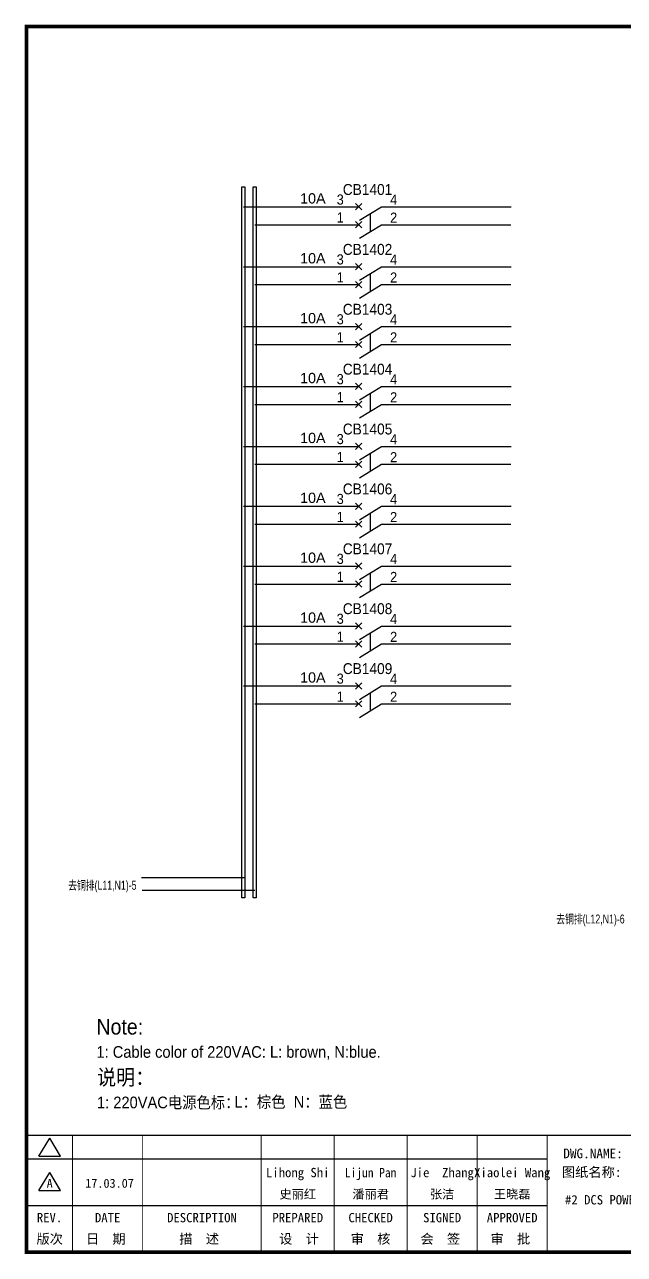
# Model space of a CAD drawing. Extents: x 81444 to 119867, y -54538 to -29386.
# Drawn here: x 101457 to 103000, y -41299 to -38137 of the extents above; entities that cross this region are included whole.
import ezdxf
from ezdxf.enums import TextEntityAlignment as Align

# ---------------------------------------------------------------- set-up
doc = ezdxf.new("R2010")
doc.units = 0
doc.header["$LTSCALE"] = 100
doc.header["$MEASUREMENT"] = 0
doc.layers.add('t', color=1, linetype='Continuous')
doc.layers.add('空气开关', color=7, linetype='Continuous')
doc.styles.add('HZ', font='arial.ttf', dxfattribs={"width": 0.7})
doc.styles.get("Standard").update_dxf_attribs({"font": ''})
doc.styles.get('Standard').set_extended_font_data('SimSun')

# ---------------------------------------------------------------- blocks, each defined once
blk = doc.blocks.new('图框')
at = {"color": 7}
for p, q in [((0, -2911.581424744189), (1340.158172602998, -2911.581424744189)), ((0, -3031.581424744189), (1340.158172602998, -3031.581424744189))]:
    blk.add_line(p, q, dxfattribs=at)
at = {"color": 7, "const_width": 3}
blk.add_lwpolyline([(4115.642035047145, -2851.581424744189), (0, -2851.581424744189)], dxfattribs=at)
at = {"layer": 't', "color": 7}
for p, q in [((31.94938321653171, -2904.992613363662), (59.89920926059131, -2859.122325316828)), ((87.8490353046218, -2904.992613363662), (59.89920926059131, -2859.122325316828)), ((31.94938321653171, -2904.992613363662), (87.8490353046218, -2904.992613363662)), ((31.94938321653171, -2992.977239491032), (59.89920926059131, -2947.106951444141)), ((87.8490353046218, -2992.977239491032), (59.89920926059131, -2947.106951444141)), ((31.94938321653171, -2992.977239491032), (87.8490353046218, -2992.977239491032))]:
    blk.add_line(p, q, dxfattribs=at)
at = {"layer": 't', "color": 7, "const_width": 9.61519705431492}
blk.add_lwpolyline([(4115.642035047145, -3151.581424744189), (4115.642035047145, 0), (0, 0), (0, -3151.581424744189)], close=True, dxfattribs=at)
at = {"layer": 't', "color": 7, "const_width": 2.40379926357873}
for points in [[(118.7653193609731, -2852.783324375967), (118.7653193609731, -3151.581424744189)], [(299.0502641293569, -2852.783324375967), (299.0502641293569, -3151.581424744189)], [(604.3883150879992, -2852.783324375967), (604.3883150879992, -3156.41304604568)], [(791.9882990770857, -2852.783324375967), (791.9882990770857, -3156.41304604568)], [(979.588283066143, -2852.783324375967), (979.588283066143, -3156.41304604568)], [(1159.873227834585, -2852.783324375967), (1159.873227834585, -3156.41304604568)], [(1340.158172602998, -2852.783324375967), (1340.158172602998, -3156.41304604568)]]:
    blk.add_lwpolyline(points, dxfattribs=at)
at = {"color": 7, "flags": 8}
for tag, p, height in [('DWG.NAME:', (1381.636459220965, -2910.37952511241), 25), ('PROJECTNAME:', (3125.480185663539, -2912.807924402037), 24), ('PROJECTNAME：', (3339.10867075545, -2913.108539231762), 25), ('DWG.NO.:', (3128.186172261583, -3030.402470643486), 24), ('图纸编号', (3315.362718925957, -3052.404678158069), 24), ('FILENO.:', (3128.672545599984, -3106.104124450346), 24), ('文档号', (3317.726365529132, -3124.132485953713), 24)]:
    blk.add_attdef(tag, p, '', height=height, dxfattribs=at)
for tag, height, p in [('RENLIU', 24, (698.1883070825425, -2950.380597809435)), ('SHUFENWANG', 24, (885.7882910716289, -2950.380597809435)), ('FANGHOU', 24, (1069.730755450379, -2950.380597809435)), ('DANDANLI', 24, (1250.015700218792, -2950.380597809435)), ('A', 23, (59.89920926059131, -2974.881554149018)), ('设计时间', 23, (213.8658221408186, -2974.881554149018)), ('刘仁', 23, (698.1883070825425, -3002.188376027443)), ('王姝芬', 23, (885.7882910716289, -3002.188376027443)), ('侯方', 23, (1069.730755450379, -3002.188376027443)), ('李丹丹', 23, (1250.015700218792, -3002.188376027443)), ('#10STATIONONTROLCABINETCOVER', 30, (1777.900103825072, -3017.182374560078)), ('PAGEXOFX', 24, (3953.713803545135, -3039.081424744189)), ('REV.', 24, (59.38265968048654, -3063.048954873535)), ('DATE', 24, (208.907791745165, -3063.048954873535)), ('DESCRIPTION', 24, (451.7192896086781, -3063.048954873535)), ('PREPARED', 24, (698.1883070825425, -3063.048954873535)), ('CHECKED', 24, (885.7882910716144, -3063.048954873535)), ('SIGNED', 24, (1069.730755450364, -3063.048954873535)), ('APPROVED', 24, (1250.015700218792, -3063.048954873535)), ('图纸名称', 30, (1777.900103825072, -3094.695064044037)), ('第几页共几页', 24, (3953.713803545135, -3114.081424744189))]:
    blk.add_attdef(tag, text='', height=height, dxfattribs=at).set_placement(p, align=Align.MIDDLE)
for tag, p in [('图纸名称:', (1377.81237181677, -2965.923337057193)), ('项目名称：', (3121.562334825969, -2984.305160940257)), ('项目名称：', (3325.036680579346, -2984.305160940257))]:
    blk.add_attdef(tag, text='', height=25, dxfattribs=at).set_placement(p, align=Align.BOTTOM_LEFT)
at = {"color": 7, "width": 0.8, "flags": 8}
blk.add_attdef('HANGZHOUHOLLYSYSAUTOMATIONCO.,LTD.', text='', height=24, dxfattribs=at).set_placement((2770.082304289484, -3045.714803244191), align=Align.MIDDLE)
at = {"layer": 't', "color": 7}
for s, p in [('版次', (59.89920926059131, -3117.600441270843)), ('日  期', (204.1999693705875, -3117.600441270843)), ('描  述', (444.4895954714448, -3117.600441270843)), ('设  计', (701.4970341851513, -3117.600441270843)), ('审  核', (885.5947788425256, -3117.600441270843)), ('会  签', (1065.022933075787, -3117.600441270843)), ('审  批', (1245.3078778442, -3117.600441270843))]:
    blk.add_text(s, height=25, dxfattribs=at).set_placement(p, align=Align.MIDDLE_CENTER)
blk = doc.blocks.new('供电端子')
at = {"style": 'HZ', "width": 0.7}
blk.add_attdef('供电端子', (0, 0), '', height=17, dxfattribs=at)

msp = doc.modelspace()

# ---------------------------------------------------------------- linework, layer by layer
at = {"color": 43}
for p, q in [((102019.5093074086, -38605.18934319676), (102316.1739210378, -38605.18934319676)), ((102374.727652349, -38605.18934319676), (102708.4231144952, -38605.18934319676)), ((102019.5093074086, -38759.18934319676), (102316.1739210378, -38759.18934319676)), ((102374.727652349, -38759.18934319676), (102708.4231144952, -38759.18934319676)), ((102019.5093074086, -38913.18934319676), (102316.1739210378, -38913.18934319676)), ((102374.727652349, -38913.18934319676), (102708.4231144952, -38913.18934319676)), ((102019.5093074086, -39067.18934319676), (102316.1739210378, -39067.18934319676)), ((102374.727652349, -39067.18934319676), (102708.4231144952, -39067.18934319676)), ((102019.5093074086, -39221.18934319676), (102316.1739210378, -39221.18934319676)), ((102374.727652349, -39221.18934319676), (102708.4231144952, -39221.18934319676)), ((102019.5093074086, -39375.18934319676), (102316.1739210378, -39375.18934319676)), ((102374.727652349, -39375.18934319676), (102708.4231144952, -39375.18934319676)), ((102019.5093074086, -39529.18934319676), (102316.1739210378, -39529.18934319676)), ((102374.727652349, -39529.18934319676), (102708.4231144952, -39529.18934319676)), ((102019.5093074086, -39683.18934319676), (102316.1739210378, -39683.18934319676)), ((102374.727652349, -39683.18934319676), (102708.4231144952, -39683.18934319676)), ((102019.5093074086, -39837.18934319676), (102316.1739210378, -39837.18934319676)), ((102374.727652349, -39837.18934319676), (102708.4231144952, -39837.18934319676)), ((101757.3161210009, -40330.17401503368), (102023.8247601849, -40330.17401503368))]:
    msp.add_line(p, q, dxfattribs=at)
at = {"color": 6}
for p, q in [((102324.2657998851, -38613.2812220441), (102308.0820421905, -38597.09746434943)), ((102308.0820421905, -38613.2812220441), (102324.2657998851, -38597.09746434943)), ((102318.2559774128, -38639.97732937439), (102374.727652349, -38605.18934319676)), ((102308.0820421905, -38659.3928574756), (102324.2657998851, -38643.20909978093)), ((102324.2657998851, -38659.3928574756), (102308.0820421905, -38643.20909978093)), ((102318.2559774128, -38686.08896480589), (102374.727652349, -38651.30097862826)), ((102324.2657998851, -38767.2812220441), (102308.0820421905, -38751.09746434943)), ((102308.0820421905, -38767.2812220441), (102324.2657998851, -38751.09746434943)), ((102318.2559774128, -38793.97732937439), (102374.727652349, -38759.18934319676)), ((102324.2657998851, -38813.3928574756), (102308.0820421905, -38797.20909978093)), ((102308.0820421905, -38813.3928574756), (102324.2657998851, -38797.20909978093)), ((102318.2559774128, -38840.08896480589), (102374.727652349, -38805.30097862826)), ((102308.0820421905, -38921.2812220441), (102324.2657998851, -38905.09746434943)), ((102324.2657998851, -38921.2812220441), (102308.0820421905, -38905.09746434943)), ((102318.2559774128, -38947.97732937439), (102374.727652349, -38913.18934319676)), ((102308.0820421905, -38967.3928574756), (102324.2657998851, -38951.20909978093)), ((102324.2657998851, -38967.3928574756), (102308.0820421905, -38951.20909978093)), ((102318.2559774128, -38994.08896480589), (102374.727652349, -38959.30097862826)), ((102324.2657998851, -39075.2812220441), (102308.0820421905, -39059.09746434943)), ((102308.0820421905, -39075.2812220441), (102324.2657998851, -39059.09746434943)), ((102318.2559774128, -39101.97732937439), (102374.727652349, -39067.18934319676)), ((102324.2657998851, -39121.3928574756), (102308.0820421905, -39105.20909978093)), ((102308.0820421905, -39121.3928574756), (102324.2657998851, -39105.20909978093)), ((102318.2559774128, -39148.08896480589), (102374.727652349, -39113.30097862826)), ((102308.0820421905, -39229.2812220441), (102324.2657998851, -39213.09746434943)), ((102324.2657998851, -39229.2812220441), (102308.0820421905, -39213.09746434943)), ((102318.2559774128, -39255.97732937439), (102374.727652349, -39221.18934319676)), ((102308.0820421905, -39275.3928574756), (102324.2657998851, -39259.20909978093)), ((102324.2657998851, -39275.3928574756), (102308.0820421905, -39259.20909978093)), ((102318.2559774128, -39302.08896480589), (102374.727652349, -39267.30097862826)), ((102324.2657998851, -39383.2812220441), (102308.0820421905, -39367.09746434943)), ((102308.0820421905, -39383.2812220441), (102324.2657998851, -39367.09746434943)), ((102318.2559774128, -39409.97732937439), (102374.727652349, -39375.18934319676)), ((102324.2657998851, -39429.3928574756), (102308.0820421905, -39413.20909978093)), ((102308.0820421905, -39429.3928574756), (102324.2657998851, -39413.20909978093)), ((102318.2559774128, -39456.08896480589), (102374.727652349, -39421.30097862826)), ((102324.2657998851, -39537.2812220441), (102308.0820421905, -39521.09746434943)), ((102308.0820421905, -39537.2812220441), (102324.2657998851, -39521.09746434943)), ((102318.2559774128, -39563.97732937439), (102374.727652349, -39529.18934319676)), ((102324.2657998851, -39583.3928574756), (102308.0820421905, -39567.20909978093)), ((102308.0820421905, -39583.3928574756), (102324.2657998851, -39567.20909978093)), ((102318.2559774128, -39610.08896480589), (102374.727652349, -39575.30097862826)), ((102308.0820421905, -39691.2812220441), (102324.2657998851, -39675.09746434943)), ((102324.2657998851, -39691.2812220441), (102308.0820421905, -39675.09746434943)), ((102318.2559774128, -39717.97732937439), (102374.727652349, -39683.18934319676)), ((102308.0820421905, -39737.3928574756), (102324.2657998851, -39721.20909978093)), ((102324.2657998851, -39737.3928574756), (102308.0820421905, -39721.20909978093)), ((102318.2559774128, -39764.08896480589), (102374.727652349, -39729.30097862826)), ((102324.2657998851, -39845.2812220441), (102308.0820421905, -39829.09746434943)), ((102308.0820421905, -39845.2812220441), (102324.2657998851, -39829.09746434943)), ((102318.2559774128, -39871.97732937439), (102374.727652349, -39837.18934319676)), ((102324.2657998851, -39891.3928574756), (102308.0820421905, -39875.20909978093)), ((102308.0820421905, -39891.3928574756), (102324.2657998851, -39875.20909978093)), ((102318.2559774128, -39918.08896480589), (102374.727652349, -39883.30097862826))]:
    msp.add_line(p, q, dxfattribs=at)
at = {"color": 5}
for p, q in [((102049.2093074086, -38651.30097862826), (102316.1739210378, -38651.30097862826)), ((102374.727652349, -38651.30097862826), (102707.83346483, -38651.30097862826)), ((102049.2093074086, -38805.30097862826), (102316.1739210378, -38805.30097862826)), ((102374.727652349, -38805.30097862826), (102707.83346483, -38805.30097862826)), ((102049.2093074086, -38959.30097862826), (102316.1739210378, -38959.30097862826)), ((102374.727652349, -38959.30097862826), (102707.83346483, -38959.30097862826)), ((102049.2093074086, -39113.30097862826), (102316.1739210378, -39113.30097862826)), ((102374.727652349, -39113.30097862826), (102707.83346483, -39113.30097862826)), ((102049.2093074086, -39267.30097862826), (102316.1739210378, -39267.30097862826)), ((102374.727652349, -39267.30097862826), (102707.83346483, -39267.30097862826)), ((102049.2093074086, -39421.30097862826), (102316.1739210378, -39421.30097862826)), ((102374.727652349, -39421.30097862826), (102707.83346483, -39421.30097862826)), ((102049.2093074086, -39575.30097862826), (102316.1739210378, -39575.30097862826)), ((102374.727652349, -39575.30097862826), (102707.83346483, -39575.30097862826)), ((102049.2093074086, -39729.30097862826), (102316.1739210378, -39729.30097862826)), ((102374.727652349, -39729.30097862826), (102707.83346483, -39729.30097862826)), ((102049.2093074086, -39883.30097862826), (102316.1739210378, -39883.30097862826)), ((102374.727652349, -39883.30097862826), (102707.83346483, -39883.30097862826)), ((101758.7796552427, -40362.60628810247), (102049.3775868253, -40362.60628810247))]:
    msp.add_line(p, q, dxfattribs=at)
at = {"color": 43}
msp.add_lwpolyline([(102023.4965937322, -38553.48934319678), (102023.4965937322, -40382.31732063084), (102015.6593074086, -40382.31732063084), (102015.6593074086, -38553.48934319678)], close=True, dxfattribs=at)
at = {"color": 5}
msp.add_lwpolyline([(102052.6465937322, -38553.48934319678), (102052.6465937322, -40382.31732063084), (102044.8093074085, -40382.31732063084), (102044.8093074085, -38553.48934319678)], close=True, dxfattribs=at)
at = {"layer": '空气开关', "color": 6}
for p, q in [((102346.4918148809, -38668.69497171706), (102346.4918148809, -38622.58333628559)), ((102346.4918148809, -38822.69497171706), (102346.4918148809, -38776.58333628559)), ((102346.4918148809, -38976.69497171706), (102346.4918148809, -38930.58333628559)), ((102346.4918148809, -39130.69497171706), (102346.4918148809, -39084.58333628559)), ((102346.4918148809, -39284.69497171706), (102346.4918148809, -39238.58333628559)), ((102346.4918148809, -39438.69497171706), (102346.4918148809, -39392.58333628559)), ((102346.4918148809, -39592.69497171706), (102346.4918148809, -39546.58333628559)), ((102346.4918148809, -39746.69497171706), (102346.4918148809, -39700.58333628559)), ((102346.4918148809, -39900.69497171706), (102346.4918148809, -39854.58333628559))]:
    msp.add_line(p, q, dxfattribs=at)

# ---------------------------------------------------------------- block references
at = {"color": 1}
ref = msp.add_blockref('图框', (101461.3288345703, -38141.47210821904), dxfattribs=at)
ref.add_attrib('刘仁', '史丽红', dxfattribs={"color": 7, "height": 23, "flags": 8}).set_placement((102159.5171416528, -41143.66048424648), align=Align.MIDDLE)
ref.add_attrib('王姝芬', '潘丽君', dxfattribs={"color": 7, "height": 23, "flags": 8}).set_placement((102347.1171256419, -41143.66048424648), align=Align.MIDDLE)
ref.add_attrib('侯方', '张洁', dxfattribs={"color": 7, "height": 23, "flags": 8}).set_placement((102531.0595900206, -41143.66048424648), align=Align.MIDDLE)
ref.add_attrib('李丹丹', '王晓磊', dxfattribs={"color": 7, "height": 23, "flags": 8}).set_placement((102711.3445347891, -41143.66048424648), align=Align.MIDDLE)
ref.add_attrib('设计时间', '17.03.07', dxfattribs={"color": 7, "height": 23, "flags": 8}).set_placement((101675.1946567111, -41116.35366236806), align=Align.MIDDLE)
ref.add_attrib('A', 'A', dxfattribs={"color": 7, "height": 23, "flags": 8}).set_placement((101521.2280438309, -41116.35366236806), align=Align.MIDDLE)
ref.add_attrib('REV.', 'REV.', dxfattribs={"color": 7, "height": 24, "flags": 8}).set_placement((101520.7114942507, -41204.52106309257), align=Align.MIDDLE)
ref.add_attrib('DATE', 'DATE', dxfattribs={"color": 7, "height": 24, "flags": 8}).set_placement((101670.2366263154, -41204.52106309257), align=Align.MIDDLE)
ref.add_attrib('DESCRIBE', 'DESCRIPTION', dxfattribs={"color": 7, "height": 24, "flags": 8}).set_placement((101913.0481241789, -41204.52106309257), align=Align.MIDDLE)
ref.add_attrib('PREPARE', 'PREPARED', dxfattribs={"color": 7, "height": 24, "flags": 8}).set_placement((102159.5171416528, -41204.52106309257), align=Align.MIDDLE)
ref.add_attrib('VERIFY', 'CHECKED', dxfattribs={"color": 7, "height": 24, "flags": 8}).set_placement((102347.1171256419, -41204.52106309257), align=Align.MIDDLE)
ref.add_attrib('SIGN', 'SIGNED', dxfattribs={"color": 7, "height": 24, "flags": 8}).set_placement((102531.0595900206, -41204.52106309257), align=Align.MIDDLE)
ref.add_attrib('APPROVER', 'APPROVED', dxfattribs={"color": 7, "height": 24, "flags": 8}).set_placement((102711.3445347891, -41204.52106309257), align=Align.MIDDLE)
ref.add_attrib('RENLIU', 'Lihong Shi', dxfattribs={"color": 7, "height": 24, "flags": 8}).set_placement((102159.5171416528, -41091.85270602848), align=Align.MIDDLE)
ref.add_attrib('SHUFENWANG', 'Lijun Pan', dxfattribs={"color": 7, "height": 24, "width": 0.9, "flags": 8}).set_placement((102347.1171256419, -41091.85270602848), align=Align.MIDDLE)
ref.add_attrib('FANGHOU', 'Jie  Zhang', dxfattribs={"color": 7, "height": 24, "flags": 8}).set_placement((102531.0595900206, -41091.85270602848), align=Align.MIDDLE)
ref.add_attrib('DANDANLI', 'Xiaolei Wang', dxfattribs={"color": 7, "height": 24, "flags": 8}).set_placement((102711.3445347891, -41091.85270602848), align=Align.MIDDLE)
ref.add_attrib('DWG.NAME:', 'DWG.NAME:', (102842.9652937912, -41051.85163333145), dxfattribs={"color": 7, "height": 25, "flags": 8})
ref.add_attrib('#10STATIONONTROLCABINETCOVER', '#2 DCS POWER DISTRIBUTION CABINET WIRING DIAGRAM', dxfattribs={"color": 7, "height": 24, "flags": 8}).set_placement((103239.2289383953, -41158.65448277911), align=Align.MIDDLE)
ref.add_attrib('图纸名称:', '图纸名称:', dxfattribs={"color": 7, "height": 25, "flags": 8}).set_placement((102839.141206387, -41107.39544527623), align=Align.BOTTOM_LEFT)
ref = msp.add_blockref('供电端子', (102339.1618662608, -38574.72118662593), dxfattribs=dict(xscale=0.9349999999976717, yscale=0.9349999999976717))
ref.add_attrib('供电端子', 'CB1401', dxfattribs={"height": 28.05, "style": 'HZ', "width": 0.9}).set_placement((102339.1618662608, -38574.72118662593), align=Align.CENTER)
ref = msp.add_blockref('供电端子', (102198.3618662608, -38596.72118662593), dxfattribs=dict(xscale=0.9349999999976717, yscale=0.9349999999976717))
ref.add_attrib('供电端子', '10A', dxfattribs={"height": 26.4, "style": 'HZ'}).set_placement((102198.3618662608, -38596.72118662593), align=Align.CENTER)
ref = msp.add_blockref('供电端子', (102339.1618662608, -38728.72118662593), dxfattribs=dict(xscale=0.9349999999976717, yscale=0.9349999999976717))
ref.add_attrib('供电端子', 'CB1402', dxfattribs={"height": 28.05, "style": 'HZ', "width": 0.9}).set_placement((102339.1618662608, -38728.72118662593), align=Align.CENTER)
ref = msp.add_blockref('供电端子', (102198.3618662608, -38750.72118662593), dxfattribs=dict(xscale=0.9349999999976717, yscale=0.9349999999976717))
ref.add_attrib('供电端子', '10A', dxfattribs={"height": 26.4, "style": 'HZ'}).set_placement((102198.3618662608, -38750.72118662593), align=Align.CENTER)
ref = msp.add_blockref('供电端子', (102339.1618662608, -38882.72118662593), dxfattribs=dict(xscale=0.9349999999976717, yscale=0.9349999999976717))
ref.add_attrib('供电端子', 'CB1403', dxfattribs={"height": 28.05, "style": 'HZ', "width": 0.9}).set_placement((102339.1618662608, -38882.72118662593), align=Align.CENTER)
ref = msp.add_blockref('供电端子', (102198.3618662608, -38904.72118662593), dxfattribs=dict(xscale=0.9349999999976717, yscale=0.9349999999976717))
ref.add_attrib('供电端子', '10A', dxfattribs={"height": 26.4, "style": 'HZ'}).set_placement((102198.3618662608, -38904.72118662593), align=Align.CENTER)
ref = msp.add_blockref('供电端子', (102339.1618662608, -39036.72118662593), dxfattribs=dict(xscale=0.9349999999976717, yscale=0.9349999999976717))
ref.add_attrib('供电端子', 'CB1404', dxfattribs={"height": 28.05, "style": 'HZ', "width": 0.9}).set_placement((102339.1618662608, -39036.72118662593), align=Align.CENTER)
ref = msp.add_blockref('供电端子', (102198.3618662608, -39058.72118662593), dxfattribs=dict(xscale=0.9349999999976717, yscale=0.9349999999976717))
ref.add_attrib('供电端子', '10A', dxfattribs={"height": 26.4, "style": 'HZ'}).set_placement((102198.3618662608, -39058.72118662593), align=Align.CENTER)
ref = msp.add_blockref('供电端子', (102339.1618662608, -39190.72118662593), dxfattribs=dict(xscale=0.9349999999976717, yscale=0.9349999999976717))
ref.add_attrib('供电端子', 'CB1405', dxfattribs={"height": 28.05, "style": 'HZ', "width": 0.9}).set_placement((102339.1618662608, -39190.72118662593), align=Align.CENTER)
ref = msp.add_blockref('供电端子', (102198.3618662608, -39212.72118662593), dxfattribs=dict(xscale=0.9349999999976717, yscale=0.9349999999976717))
ref.add_attrib('供电端子', '10A', dxfattribs={"height": 26.4, "style": 'HZ'}).set_placement((102198.3618662608, -39212.72118662593), align=Align.CENTER)
ref = msp.add_blockref('供电端子', (102198.3618662608, -39366.72118662593), dxfattribs=dict(xscale=0.9349999999976717, yscale=0.9349999999976717))
ref.add_attrib('供电端子', '10A', dxfattribs={"height": 26.4, "style": 'HZ'}).set_placement((102198.3618662608, -39366.72118662593), align=Align.CENTER)
ref = msp.add_blockref('供电端子', (102339.1618662608, -39344.72118662593), dxfattribs=dict(xscale=0.9349999999976717, yscale=0.9349999999976717))
ref.add_attrib('供电端子', 'CB1406', dxfattribs={"height": 28.05, "style": 'HZ', "width": 0.9}).set_placement((102339.1618662608, -39344.72118662593), align=Align.CENTER)
ref = msp.add_blockref('供电端子', (102198.3618662608, -39520.72118662593), dxfattribs=dict(xscale=0.9349999999976717, yscale=0.9349999999976717))
ref.add_attrib('供电端子', '10A', dxfattribs={"height": 26.4, "style": 'HZ'}).set_placement((102198.3618662608, -39520.72118662593), align=Align.CENTER)
ref = msp.add_blockref('供电端子', (102339.1618662608, -39498.72118662593), dxfattribs=dict(xscale=0.9349999999976717, yscale=0.9349999999976717))
ref.add_attrib('供电端子', 'CB1407', dxfattribs={"height": 28.05, "style": 'HZ', "width": 0.9}).set_placement((102339.1618662608, -39498.72118662593), align=Align.CENTER)
ref = msp.add_blockref('供电端子', (102339.1618662608, -39652.72118662593), dxfattribs=dict(xscale=0.9349999999976717, yscale=0.9349999999976717))
ref.add_attrib('供电端子', 'CB1408', dxfattribs={"height": 28.05, "style": 'HZ', "width": 0.9}).set_placement((102339.1618662608, -39652.72118662593), align=Align.CENTER)
ref = msp.add_blockref('供电端子', (102198.3618662608, -39674.72118662593), dxfattribs=dict(xscale=0.9349999999976717, yscale=0.9349999999976717))
ref.add_attrib('供电端子', '10A', dxfattribs={"height": 26.4, "style": 'HZ'}).set_placement((102198.3618662608, -39674.72118662593), align=Align.CENTER)
ref = msp.add_blockref('供电端子', (102339.1618662608, -39806.72118662593), dxfattribs=dict(xscale=0.9349999999976717, yscale=0.9349999999976717))
ref.add_attrib('供电端子', 'CB1409', dxfattribs={"height": 28.05, "style": 'HZ', "width": 0.9}).set_placement((102339.1618662608, -39806.72118662593), align=Align.CENTER)
ref = msp.add_blockref('供电端子', (102198.3618662608, -39828.72118662593), dxfattribs=dict(xscale=0.9349999999976717, yscale=0.9349999999976717))
ref.add_attrib('供电端子', '10A', dxfattribs={"height": 26.4, "style": 'HZ'}).set_placement((102198.3618662608, -39828.72118662593), align=Align.CENTER)

# ---------------------------------------------------------------- texts
at = {"style": 'HZ', "width": 0.7}
for s, p in [('去铜排(L11,N1)-5', (101568.7239091391, -40361.4292321304)), ('去铜排(L12,N1)-6', (102824.9194116729, -40448.17198694376))]:
    msp.add_text(s, height=23.1, dxfattribs=at).set_placement(p)
at = {"color": 3, "style": 'HZ', "width": 0.9}
for s, height, p in [('Note:', 40, (101641.4663972431, -40733.72281414454)), ('1: Cable color of 220VAC: L: brown, N:blue.', 30, (101641.4663972431, -40793.46825043196)), ('说明：', 40, (101642.8838458249, -40863.60697832057)), ('说明：', 40, (101642.8838458249, -40863.60697832057)), ('1: 220VAC电源色标：', 30, (101642.8838458249, -40923.352414608)), ('L：棕色', 30, (101996.5401786788, -40921.92079224924)), ('N：蓝色', 30, (102149.1576475667, -40921.92095480012))]:
    msp.add_text(s, height=height, dxfattribs=at).set_placement(p)
at = {"layer": '空气开关', "style": 'HZ', "width": 0.9}
for s, p in [('3', (102259.7641528598, -38599.49438087454)), ('4', (102397.1766524422, -38599.95254530747)), ('1', (102259.7641528598, -38645.60601630605)), ('2', (102397.1766524422, -38646.06418073898)), ('3', (102259.7641528598, -38753.49438087454)), ('4', (102397.1766524422, -38753.95254530747)), ('1', (102259.7641528598, -38799.60601630605)), ('2', (102397.1766524422, -38800.06418073898)), ('3', (102259.7641528598, -38907.49438087454)), ('4', (102397.1766524422, -38907.95254530747)), ('1', (102259.7641528598, -38953.60601630605)), ('2', (102397.1766524422, -38954.06418073898)), ('3', (102259.7641528598, -39061.49438087454)), ('4', (102397.1766524422, -39061.95254530747)), ('1', (102259.7641528598, -39107.60601630605)), ('2', (102397.1766524422, -39108.06418073898)), ('3', (102259.7641528598, -39215.49438087454)), ('4', (102397.1766524422, -39215.95254530747)), ('1', (102259.7641528598, -39261.60601630605)), ('2', (102397.1766524422, -39262.06418073898)), ('3', (102259.7641528598, -39369.49438087454)), ('4', (102397.1766524422, -39369.95254530747)), ('1', (102259.7641528598, -39415.60601630605)), ('2', (102397.1766524422, -39416.06418073898)), ('3', (102259.7641528598, -39523.49438087457)), ('4', (102397.1766524422, -39523.95254530747)), ('1', (102259.7641528598, -39569.60601630605)), ('2', (102397.1766524422, -39570.06418073898)), ('3', (102259.7641528598, -39677.49438087457)), ('4', (102397.1766524422, -39677.95254530747)), ('1', (102259.7641528598, -39723.60601630605)), ('2', (102397.1766524422, -39724.06418073898)), ('3', (102259.7641528598, -39831.49438087457)), ('4', (102397.1766524422, -39831.95254530747)), ('1', (102259.7641528598, -39877.60601630605)), ('2', (102397.1766524422, -39878.06418073898))]:
    msp.add_text(s, height=26.00961058081033, dxfattribs=at).set_placement(p)

doc.saveas('drawing.dxf')
